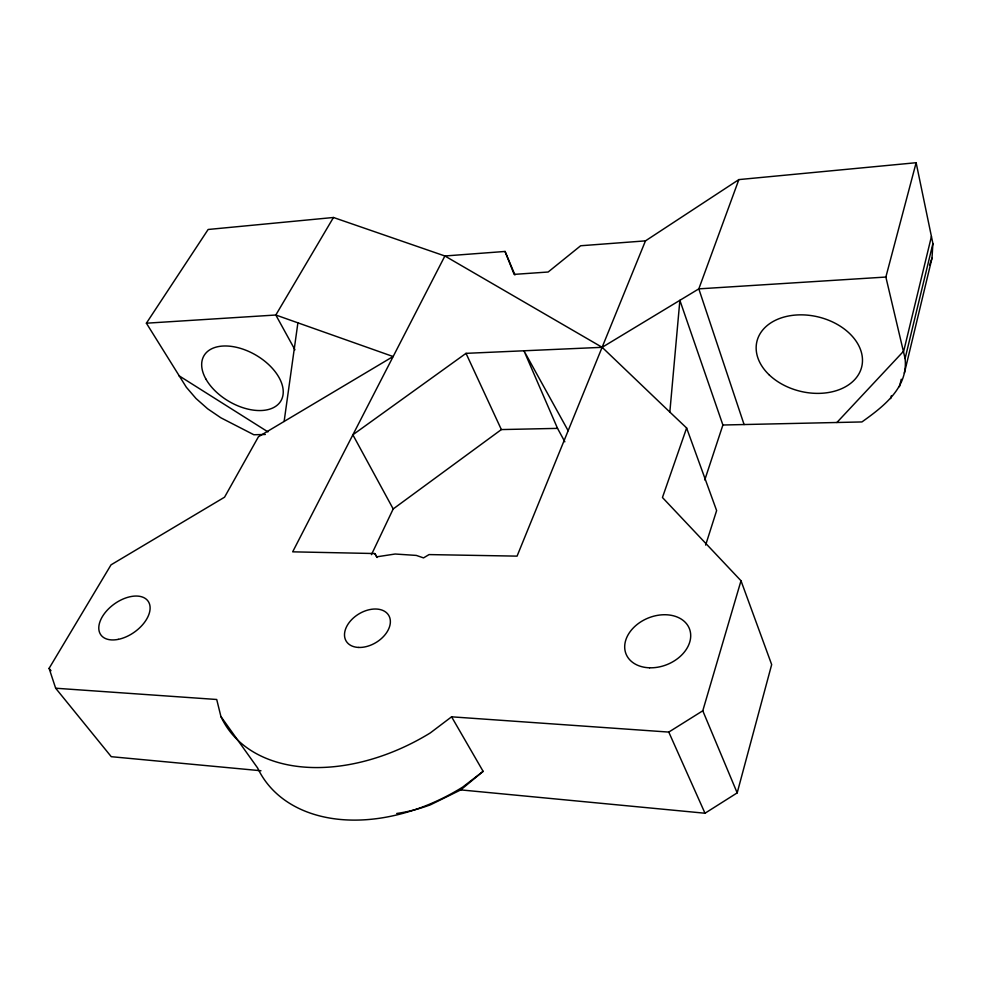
<?xml version="1.0" encoding="UTF-8"?>
<svg xmlns="http://www.w3.org/2000/svg" width="982" height="982" viewBox="0 0 982 982"><rect width="100%" height="100%" fill="white"/><g stroke="black" fill="none" stroke-linecap="round" stroke-linejoin="round"><path stroke-width="1.47" d="M704.769 479.94L722.899 425.01L861.926 421.941C882.953 406.941 908.424 387.767 905.085 358.54L932.9 243.573L916.132 162.717L738.869 179.596L645.469 240.872L580.657 245.758L548.152 272.014L514.138 274.383L505.055 251.453L444.883 255.983L333.463 217.488L208.135 229.481L146.392 323.201L186.347 387.264L196.007 398.496L207.668 408.807L220.852 417.78L253.859 434.756L265.336 434.474M904.361 373.135L931.992 258.205L932.9 243.573M705.628 545.084L716.627 510.591L686.627 428.005L669.834 412.072L679.875 300.32L722.899 425.01M284.129 421.462L297.902 322.82M899.451 386.687L901.255 379.236M890.686 398.606L891.423 395.636M905.085 358.54L885.862 277.047L916.132 162.717M396.703 813.477A132.202 94.026 -31.9 0 0 430.656 804.724L460.742 789.896L705.002 813.231L737.187 792.879L771.668 664.593L741.005 580.755L662.445 497.506L686.627 428.005M737.187 792.879L702.781 710.784L741.005 580.755M929.573 265.066L931.992 258.205M738.869 179.596L698.816 288.868L744.086 424.555M645.469 240.872L517.06 556.131L429.06 554.585L423.524 557.899L416.319 555.419L395.169 554.02L376.806 556.819L374.817 553.541L292.673 551.835L444.883 255.983L602.162 347.321L669.834 412.072M371.454 554.658L393.193 508.946L501.36 429.576L557.53 428.373L564.846 441.802M333.463 217.488L275.819 315.013L146.392 323.201M260.966 770.747L111.261 756.692L55.655 688.222L49.1 668.361L111.027 564.846L224.547 497.199L258.438 436.757L393.095 356.527L275.819 315.013L294.944 349.801M931.427 236.466L903.735 351.04L836.873 422.518M460.742 789.896L483.132 771.361L451.585 716.823L430.325 732.903A169.542 113.924 -31.3 0 1 220.925 716.565L216.715 699.491L55.655 688.222M483.132 771.361L462.718 787.073A164.141 114.943 -31.7 0 1 257.652 768.034L220.925 716.565M885.862 277.047L698.816 288.868L602.162 347.321L466.02 353.348L352.857 434.793L393.193 508.946M451.585 716.823L668.779 732.081L702.781 710.784M178.712 375.566L267.951 431.884M49.1 668.361L51.003 670.718M374.817 553.541L377.063 557.518M568.148 430.717L523.934 350.734L557.53 428.373M466.02 353.348L501.36 429.576M668.779 732.081L705.002 813.231M505.055 251.453L514.961 274.948M118.319 639.356A29.006 17.283 -35.5 0 0 149.092 602.936A29.006 17.283 -35.5 0 0 105.946 611.663A29.006 17.283 -35.5 0 0 118.319 639.356M649.593 667.797A34.112 25.102 -21.9 0 0 689.462 628.824A34.112 25.102 -21.9 0 0 634.041 627.191A34.112 25.102 -21.9 0 0 649.593 667.797M205.962 379.162A44.595 26.772 30.4 0 0 276.47 405.775A44.595 26.772 30.4 0 0 244.911 349.862A44.595 26.772 30.4 0 0 205.962 379.162M769.115 374.793A53.912 38.237 13.6 0 0 859.545 372.694A53.912 38.237 13.6 0 0 799.299 314.866A53.912 38.237 13.6 0 0 769.115 374.793M358.761 647.445A24.857 16.669 -31.3 0 0 390.161 619.261A24.857 16.669 -31.3 0 0 353.36 618.009A24.857 16.669 -31.3 0 0 358.761 647.445"/></g></svg>
